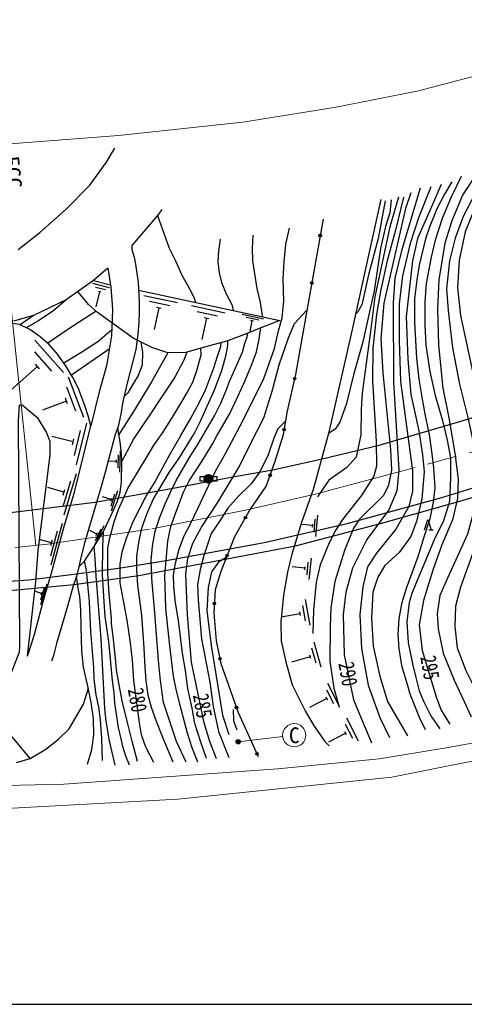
# Model space of a CAD drawing. Units: millimetres at full size, sheet at 1:1000; details may follow other scales. Extents: x 40000 to 680000, y 20000 to 380000.
# Drawn here: x 307935 to 359597, y 205000 to 319388 of the extents above; entities that cross this region are included whole.
import ezdxf
from ezdxf.enums import TextEntityAlignment as Align

# ---------------------------------------------------------------- set-up
doc = ezdxf.new("R2010")
doc.units = ezdxf.units.MM
doc.header["$LTSCALE"] = 1000
doc.linetypes.add('CHAIN', pattern=[18.5, 12, -1.5, 3.5, -1.5])
for name, color, linetype, lineweight in [('M-BGD', 7, 'Continuous', 25), ('M-BGD-HTXT', 7, 'Continuous', 13), ('M-BMK', 2, 'CHAIN', 13), ('M-STR-HTXT', 7, 'Continuous', 13), ('M-STR-STRC', 7, 'Continuous', 25), ('M-TTL-BAND', 7, 'Continuous', 25)]:
    doc.layers.add(name, color=color, linetype=linetype, lineweight=lineweight)
doc.styles.add('ＭＳ ゴシック', font='')
doc.styles.get('ＭＳ ゴシック').set_extended_font_data('MS Gothic')

msp = doc.modelspace()

# ---------------------------------------------------------------- hatches: boundary and pattern name
at = {"layer": 'M-BGD'}
msp.add_hatch(color=256, dxfattribs=at).paths.add_polyline_path([(330370, 266055, -1), (329370, 266055, -1)])
at = {"layer": 'M-STR-STRC'}
msp.add_hatch(color=256, dxfattribs=at).paths.add_polyline_path([(333542, 235615, -1), (333103, 235376, -1)])

# ---------------------------------------------------------------- linework, layer by layer
at = {"layer": 'M-BGD'}
for p, q in [((318365, 288246), (316425, 288732)), ((316503, 289075), (318482, 288596)), ((317890, 287994), (316726, 288285)), ((317220, 287791), (316783, 286044)), ((317356, 287757), (317085, 287825)), ((326266, 286478), (322356, 287322)), ((325376, 286148), (323030, 286655)), ((331800, 285283), (327890, 286127)), ((309525, 285013), (307989, 283932)), ((324096, 285903), (323557, 283411)), ((324369, 285844), (323822, 285962)), ((330910, 284953), (328565, 285460)), ((336245, 284599), (333801, 285127)), ((329630, 284708), (329092, 282215)), ((329904, 284649), (329356, 284767)), ((335705, 284470), (334239, 284787)), ((334922, 284394), (334668, 283221)), ((335093, 284357), (334751, 284431)), ((313019, 278406), (309713, 282157)), ((311683, 278561), (309699, 280812)), ((318336, 281112), (313960, 278074)), ((310247, 278829), (309784, 279354)), ((310016, 279092), (306640, 276116)), ((315382, 273172), (313606, 277846)), ((314466, 273894), (313400, 276698)), ((313372, 275083), (310567, 274018)), ((313496, 274756), (313248, 275410)), ((314549, 267669), (315746, 272523)), ((314293, 268762), (315012, 271675)), ((314157, 270340), (311681, 270951)), ((314073, 270001), (314241, 270680)), ((319377, 267322), (319417, 268821)), ((319574, 266816), (319640, 269315)), ((319187, 268077), (318137, 268105)), ((319182, 267902), (319191, 268252)), ((313100, 261870), (314532, 266660)), ((313013, 262940), (313872, 265814)), ((313069, 264488), (311201, 265047)), ((312968, 264153), (313169, 264824)), ((318559, 262856), (319001, 264289)), ((318613, 262316), (319348, 264705)), ((318579, 263634), (317576, 263943)), ((318528, 263467), (318631, 263801)), ((311592, 256051), (312894, 260879)), ((342135, 259851), (342278, 261344)), ((342326, 259330), (342565, 261819)), ((311563, 257095), (312344, 259992)), ((316896, 259638), (316085, 260027)), ((316682, 258355), (317761, 260610)), ((316735, 258884), (317383, 260237)), ((316821, 259480), (316972, 259796)), ((341968, 260620), (340773, 260735)), ((341951, 260446), (341985, 260794)), ((355492, 260140), (355994, 260140)), ((311664, 258621), (310215, 259012)), ((311573, 258283), (311755, 258959)), ((341319, 254890), (341473, 256382)), ((341567, 254362), (341823, 256849)), ((341098, 255667), (339606, 255821)), ((341080, 255493), (341116, 255841)), ((310478, 252740), (309759, 252954)), ((310407, 251978), (310836, 253416)), ((310408, 251456), (311122, 253852)), ((310428, 252572), (310528, 252908)), ((341694, 249060), (341152, 252010)), ((340576, 250166), (340500, 250579)), ((341143, 249568), (340817, 251339)), ((340538, 250372), (338325, 249965)), ((342371, 244634), (341868, 246362)), ((342970, 244183), (342133, 247064)), ((341687, 245373), (339527, 244744)), ((341746, 245171), (341629, 245574)), ((344436, 239913), (343613, 241514)), ((345111, 239586), (343738, 242253)), ((343624, 240508), (341624, 239478)), ((343720, 240321), (343528, 240694)), ((347303, 235562), (345930, 238229)), ((346628, 235889), (345804, 237490)), ((345816, 236484), (343816, 235454)), ((345912, 236297), (345720, 236670))]:
    msp.add_line(p, q, dxfattribs=at)
for points in [[(289567, 252486), (303813, 252813), (314263, 253754), (321775, 254827), (339980, 258271), (349857, 260871), (358796, 263386), (382274, 270252), (404163, 277270), (438379, 287966), (446468, 290741), (474695, 299797), (491435, 305238), (513766, 312383), (532442, 318387), (541844, 321410), (555145, 325522)], [(307754, 292693), (310269, 294662), (313354, 297371), (316079, 300178), (318010, 302847), (318974, 304481)], [(364115, 302062), (362335, 299966), (360798, 297406), (359700, 294724), (358993, 291457), (358799, 288251), (359140, 285033), (360666, 278019), (361496, 272495), (361874, 268338), (361948, 265705), (361728, 262609), (361118, 258921), (359148, 253460), (358557, 251271), (358484, 248882), (358752, 246420), (359776, 243762), (361142, 241056), (362533, 238716)], [(289542, 261420), (298061, 261558), (306554, 262107), (316689, 263347), (325759, 264953), (332683, 266273), (337342, 267093), (343071, 268367), (349719, 269966), (360109, 273022), (372052, 276887), (380819, 279698), (390401, 282691), (403231, 286713), (411922, 289472), (421746, 292570), (435085, 296689), (447085, 300531), (449624, 301559)], [(359217, 301152), (358034, 298707), (357038, 296289), (356214, 293765), (355748, 291813), (355175, 288759), (355002, 286593), (355002, 283936), (355122, 281558), (355601, 278535), (356199, 275719), (357064, 272837), (357609, 270552), (357975, 268469), (357994, 266129), (357861, 263410), (357170, 261152), (356107, 258973), (353548, 252857), (353194, 251667), (352901, 249422), (353074, 247018), (353578, 244542), (353977, 242971), (354336, 241430), (354895, 240129), (355706, 238516), (356743, 236988)], [(361223, 301808), (359404, 298986), (358134, 296031), (357338, 293416), (356636, 289173), (356485, 285786), (356598, 281580), (357110, 276598), (357813, 273139), (358514, 269010), (358874, 266016), (358816, 263749), (358209, 261286), (356977, 258388), (355933, 255444), (354852, 251920), (354340, 249079), (354719, 246113), (356349, 240619), (356900, 239170), (357905, 237541)], [(362341, 301694), (360901, 299269), (359479, 296522), (358531, 294022), (357868, 291389), (357546, 288123), (357735, 285585), (358210, 281256), (359026, 277026), (360011, 273161), (360852, 269241), (360997, 268002), (361111, 265511), (360751, 262461), (359974, 259600), (357637, 254493), (356769, 252489), (356447, 250367), (356542, 248605), (357130, 245808), (358419, 242664), (359575, 240163), (360409, 238401)], [(354466, 299819), (352288, 292541), (351537, 289366), (351336, 286513), (351388, 277265), (351982, 267051), (351775, 264637), (350842, 262461), (348259, 258994), (346612, 255666), (345842, 252875), (345512, 250279), (345622, 245615), (346721, 240356), (348825, 235382)], [(355722, 299969), (354287, 296370), (353322, 293397), (352409, 289616), (352043, 286382), (352017, 282079), (352200, 277374), (353569, 266972), (353583, 264611), (353165, 262823), (351651, 260192), (349408, 257428), (348364, 255837), (347816, 253516), (347475, 250274), (347632, 246337), (348442, 242071), (349772, 238316), (350921, 235995)], [(356923, 300234), (355644, 297287), (354157, 293975), (353583, 291367), (352860, 284918), (353035, 279955), (353400, 275835), (354313, 271636), (354758, 268851), (354915, 266843), (354654, 263739), (354054, 261079), (353374, 259352), (352017, 257501), (350373, 255962), (349538, 254632), (348962, 252875), (348806, 249850), (348988, 246617), (349772, 243112), (350685, 240191), (352981, 236201)], [(358164, 300548), (357297, 299123), (356458, 297484), (355573, 295388), (355079, 293925), (354354, 290852), (354081, 289178), (353791, 286946), (353801, 284217), (354025, 280079), (354295, 277620), (354658, 275533), (355032, 273367), (355507, 271197), (355824, 268965), (356029, 267307), (356169, 264992), (355983, 263334), (355591, 261391), (354836, 259155), (354202, 256999), (352842, 253296), (352309, 251533), (352001, 249773), (351871, 247944), (351973, 246319), (352281, 244344), (352990, 242049), (353251, 241080), (354351, 238371), (355050, 236918)], [(352542, 298772), (351591, 294931), (350639, 291365), (349908, 288037), (349395, 285129), (348956, 281224), (348938, 277420), (349341, 270398), (349377, 267509), (349084, 266375), (347602, 264053), (345440, 261339), (344654, 260114), (343903, 258596), (342858, 256064), (342382, 254034), (342071, 250815), (341998, 248064)], [(351944, 298771), (350951, 295306), (349203, 287194), (348740, 283484), (347727, 276002), (347624, 274112), (347583, 271174), (347015, 268572), (345960, 267377), (343871, 265907), (342525, 263946)], [(353368, 299285), (352764, 297456), (350256, 286452), (349891, 282359), (350147, 278372), (351021, 269457), (351154, 267038), (350803, 265309), (350200, 264121), (347437, 261359), (346723, 260299), (345662, 257702), (344562, 254124), (344105, 251070), (344013, 248839), (343976, 244863), (344451, 241711), (345073, 239516)], [(349897, 298507), (348477, 292042), (346551, 283410), (343832, 271317), (342026, 264799), (341795, 264142)], [(351092, 298468), (350930, 296968), (350444, 295347), (349856, 292794), (349127, 287875), (347822, 281968), (346712, 278135), (345900, 274782), (345150, 272634), (344582, 271804), (343832, 271317)], [(350404, 298346), (349593, 293969), (348458, 289754), (347687, 286248), (347241, 285438), (346947, 285183)], [(324435, 297320), (323932, 296632), (320979, 293157), (320958, 292672), (321221, 291783), (321373, 290972), (321697, 288859), (321819, 286665), (321828, 285512), (321777, 284169), (321656, 282861), (321413, 281067), (320455, 277312), (319929, 275036), (319684, 273557), (319380, 272118), (319016, 271189), (317889, 266934), (317368, 265020), (315430, 258467), (315011, 256706), (314819, 255807), (314524, 254716), (314094, 253479), (313451, 251095), (312828, 249000), (312196, 246911), (311850, 245526), (311614, 244868)], [(323932, 296632), (324731, 294460), (325287, 292854), (326116, 291203), (326733, 289768), (327643, 288212), (328158, 287162), (328357, 286548)], [(329627, 233544), (328994, 235467), (328280, 237610), (327965, 239406), (327477, 241672), (327203, 243783), (326869, 245811), (326390, 249600), (326046, 251655), (325855, 253551), (325820, 254897), (326022, 256267), (326463, 257866), (326999, 259355), (327774, 260820), (328621, 262601), (329538, 264506), (330694, 266924), (331852, 268992), (333907, 272872), (336321, 277694), (337539, 281199), (337991, 283239), (338445, 284748), (338620, 286689), (338566, 289293), (338660, 291262), (338874, 293318), (339275, 295174)], [(343189, 296231), (341588, 287131), (339995, 278154), (338977, 273736), (338556, 271176), (337609, 268160), (336592, 265215), (334723, 262519), (332903, 259306), (331289, 255274), (330657, 253170), (330482, 250470), (330764, 247231), (331325, 244601), (333325, 238920), (335640, 233801)], [(335027, 294344), (334939, 292821), (335004, 291386), (335475, 288169), (335884, 286543), (336045, 285492), (336153, 284865)], [(289563, 253849), (302132, 253865), (308997, 254316), (314220, 254980), (319679, 255705), (325181, 256582), (336348, 258632), (345973, 260857), (356981, 263866), (373094, 268851), (380028, 270972), (390626, 274375), (399405, 277156), (418775, 283304), (438008, 289463), (451560, 293915)], [(331243, 293893), (331041, 292539), (330960, 291267), (331112, 289984), (331385, 288867), (331981, 287453), (332568, 286291), (332744, 285601)], [(318184, 290539), (316503, 289075), (313319, 286846), (309525, 285013), (307214, 284366)], [(318184, 290539), (318524, 288326), (318738, 285721), (318595, 282653), (318006, 279156), (317166, 276150), (316192, 272202)], [(321746, 287976), (338160, 284431), (335949, 283571), (334453, 282977), (332102, 282092), (328996, 281241), (327227, 280711), (325146, 280681), (323299, 281297), (321101, 282381), (316993, 285363), (315942, 286306), (314682, 287800)], [(313319, 286846), (311897, 285591), (310129, 284399), (308704, 283582)], [(316808, 285529), (313528, 283412), (311194, 281805)], [(330811, 233509), (330041, 235515), (329382, 237713), (327915, 244744), (327428, 250223), (327257, 255014), (327485, 256799), (328035, 258585), (329079, 260426), (330923, 263266), (332517, 265903), (333424, 267442), (334663, 269955), (336284, 273142), (337274, 276218), (338098, 279295), (339171, 282434), (339885, 284110), (340765, 285072), (341328, 285666)], [(308861, 245451), (309665, 247967), (310665, 251793), (311611, 254969), (313148, 260670), (314289, 264485), (316192, 272202), (315910, 273376), (315499, 274552), (314718, 276609), (314114, 277829), (313251, 279199), (312330, 280548), (311316, 281699), (310329, 282549), (309109, 283385), (307903, 283974), (307135, 284111)], [(318628, 283352), (317009, 281968), (315049, 280694), (313062, 279476)], [(327289, 233116), (326143, 235526), (324628, 240066), (324290, 242637), (324079, 244951), (323804, 248435), (323626, 250470), (323275, 254485), (323231, 256544), (323372, 258211), (323666, 259964), (324204, 261610), (324833, 263160), (325463, 264512), (326122, 265850), (327676, 268523), (328689, 270110), (330571, 273357), (331307, 274831), (332007, 276493), (332271, 277263), (333817, 280744), (334087, 281758), (334351, 282562), (334453, 282977)], [(328639, 233127), (327991, 234802), (327417, 236505), (326566, 239704), (326111, 241617), (325814, 243129), (325358, 246975), (324915, 251036), (324791, 254802), (325138, 258790), (325471, 260350), (325943, 261844), (326963, 264513), (327620, 265800), (328435, 267040), (329028, 267928), (330389, 270144), (330843, 271032), (332298, 273553), (333281, 275593), (334123, 277462), (334948, 279429), (335439, 280790), (335717, 282085), (335949, 283571)], [(323513, 233103), (322603, 234877), (322100, 236316), (321870, 237685), (321189, 242606), (321047, 244987), (320800, 246982), (320410, 249637), (319602, 253978), (319597, 256122), (319853, 257565), (320339, 259163), (321135, 261101), (322624, 264022), (323591, 265590), (324352, 266945), (325333, 268790), (326651, 271082), (327773, 273024), (328772, 274873), (329576, 276480), (330487, 278930), (330928, 280280), (331300, 281405), (331335, 281882)], [(322009, 281933), (322197, 280778), (322149, 279262), (321702, 278064), (321047, 276979), (320504, 276037), (320059, 275600)], [(325772, 233145), (324660, 235818), (323817, 237862), (323233, 239467), (322861, 240933), (322636, 242629), (322502, 244167), (322400, 246385), (322111, 250211), (321644, 253706), (321535, 255466), (321545, 257077), (321815, 258896), (322152, 260423), (322692, 261955), (323433, 263639), (325308, 266774), (326469, 268430), (328237, 271365), (328886, 272678), (330570, 276400), (331405, 278640), (331933, 280437), (332124, 281542), (332102, 282092)], [(321640, 233195), (321010, 235576), (320418, 237878), (319836, 240257), (319592, 241482), (319389, 242784), (319171, 243842), (319085, 245198), (318807, 247747), (318610, 249250), (318586, 249826), (318342, 252701), (318165, 255037), (318190, 257992), (318413, 259177), (318897, 261069), (319407, 262489), (319919, 263624), (320484, 264934), (322876, 268853), (323493, 269892), (324551, 271446), (325479, 272890), (326652, 274795), (327360, 275981), (328038, 277292), (328509, 278638), (329014, 280437), (328997, 281212)], [(325146, 280681), (323267, 277330), (321239, 273994), (319450, 271200)], [(327342, 280745), (327037, 279900), (325951, 277873), (324258, 275287), (323044, 273499), (321974, 271887), (321207, 270737), (320408, 269246), (319817, 268081)], [(309160, 233574), (305024, 238520), (307932, 245948), (307963, 246569), (307815, 272763), (307932, 274633), (308238, 274610)], [(308861, 245451), (309805, 254065), (310076, 257715), (311460, 268782), (311469, 270391), (311022, 271541), (310094, 273058), (308238, 274610)], [(338813, 272734), (337917, 271846), (337474, 270765), (336760, 268724), (335811, 266823), (334817, 265478), (333340, 264027), (332134, 262644), (331175, 261169), (330190, 259689), (329329, 257131), (328898, 255507), (328605, 253782), (328691, 251972), (329071, 247444), (330033, 242412), (330417, 239592), (331039, 236686), (332247, 233686)], [(314819, 255807), (315470, 256489), (315881, 257158), (316602, 258168), (316911, 258706), (317675, 259924), (318618, 261894), (319290, 263447), (319609, 264485), (319753, 265650), (319817, 268081), (319769, 268938), (319609, 270343), (319450, 271200), (319345, 272029)], [(329423, 266280), (328870, 266280), (328870, 265830), (329423, 265830)], [(330870, 266055), (330870, 266280), (330316, 266280)], [(330316, 265830), (330870, 265830), (330870, 266055)], [(341795, 264142), (340685, 260981), (339570, 257313), (339063, 255185), (338597, 252531), (338272, 249377), (338333, 247229), (338860, 244777), (339610, 242122), (341112, 239096), (342085, 237414), (343403, 235529), (343889, 235043)], [(354967, 260140), (355356, 261328), (355744, 260140)], [(320703, 232764), (320278, 233817), (319916, 234949), (319708, 235847), (319412, 237143), (318989, 239977), (318909, 241174), (318735, 242604), (318288, 247147), (317883, 250048), (317735, 251762), (317576, 254921), (317603, 258174), (317674, 259899)], [(319040, 232801), (318361, 235597), (318001, 237913), (317828, 239363), (317405, 247454), (316814, 254728), (316722, 256797), (316602, 258168)], [(317549, 233321), (317469, 235837), (317336, 238060), (317123, 239524), (316829, 240953), (316603, 242777), (316563, 244121), (316184, 248303), (316043, 251772), (315705, 255451), (315470, 256489)], [(331938, 256897), (331026, 256382), (330214, 255226), (329845, 253406), (329698, 250751), (330165, 246669), (331515, 238574), (332232, 236353)], [(315816, 232883), (316335, 234613), (316562, 236317), (316522, 238220), (316242, 240057), (315830, 242167), (315363, 244164), (315164, 246041), (315083, 248842), (315043, 250772), (314910, 252383), (314737, 253345), (314524, 254716)], [(307546, 233094), (309160, 233574), (310981, 234643), (312445, 235788), (313665, 237007), (315368, 239866), (315917, 241722)], [(332724, 239255), (332773, 237927), (333167, 236869)]]:
    msp.add_lwpolyline(points, dxfattribs=at)
for centre, radius in [((342853, 294320), 150), ((341880, 288791), 150), ((339885, 277677), 150), ((338652, 271756), 150), ((329870, 266055), 500), ((337028, 266478), 150), ((334168, 261539), 150), ((332027, 257119), 150), ((330553, 251568), 150), ((331205, 245161), 150), ((333128, 239478), 150), ((335504, 234102), 150)]:
    msp.add_circle(centre, radius, dxfattribs=at)
at = {"layer": 'M-BGD-HTXT'}
msp.add_line((333323, 235496), (338496, 236101), dxfattribs=at)
msp.add_circle((339837, 236258), 1350, dxfattribs=at)
at = {"layer": 'M-BMK'}
msp.add_lwpolyline([(307422, 258082), (311165, 258446), (323288, 260252), (334185, 262395), (342281, 264254), (361236, 269344), (391600, 278709), (456098, 299428)], dxfattribs=at)
at = {"layer": 'M-STR-HTXT'}
msp.add_line((305066, 303651), (309816, 258315), dxfattribs=at)
for points in [[(187857, 329656), (199526, 323613), (211300, 318599), (229302, 312466), (245888, 308423), (261193, 305795), (280244, 304305), (288578, 304233), (300238, 304466), (319400, 305915), (333862, 307476), (344725, 309240), (354262, 311126), (389830, 320474), (412151, 326774), (431841, 333129), (456216, 340800), (472351, 345788), (487187, 350639)], [(564104, 297484), (447011, 258664), (408928, 246976), (384485, 240371), (369219, 236903), (357260, 234766), (349702, 233511), (337931, 232375), (313063, 230560), (291079, 230084), (255955, 231222)], [(564808, 295264), (449207, 256504), (405219, 243717), (379329, 237001), (351182, 231399), (326324, 228842), (306403, 227737), (291208, 227525), (276021, 227678), (262887, 228230), (254110, 228783), (231682, 231464), (217942, 234534), (201658, 238353), (186261, 243031), (168927, 250247), (162029, 253078), (127643, 266944), (116742, 270575), (110006, 272305), (101938, 273659), (93501, 274029), (88816, 273600), (84900, 272685)]]:
    msp.add_lwpolyline(points, dxfattribs=at)
at = {"layer": 'M-STR-STRC'}
msp.add_circle((333323, 235496), 250, dxfattribs=at)
at = {"layer": 'M-TTL-BAND'}
msp.add_line((40000, 205000), (579000, 205000), dxfattribs=at)

# ---------------------------------------------------------------- texts
at = {"layer": 'M-BGD', "style": 'ＭＳ ゴシック', "width": 0.75}
for s, p in [('290', (344661, 243122)), ('295', (354177, 243865)), ('280', (320193, 240098)), ('285', (327760, 239434))]:
    msp.add_text(s, height=1833, rotation=280.002, dxfattribs=at).set_placement(p, align=Align.BOTTOM_CENTER)
at = {"layer": 'M-BGD-HTXT', "style": 'ＭＳ ゴシック'}
msp.add_text('C', height=1833, dxfattribs=at).set_placement((339837, 236258), align=Align.MIDDLE_CENTER)
at = {"layer": 'M-STR-HTXT', "style": 'ＭＳ ゴシック'}
msp.add_text('ECC', height=1833, rotation=275.981, dxfattribs=at).set_placement((305665, 301518), align=Align.BOTTOM_CENTER)

doc.saveas('drawing.dxf')
